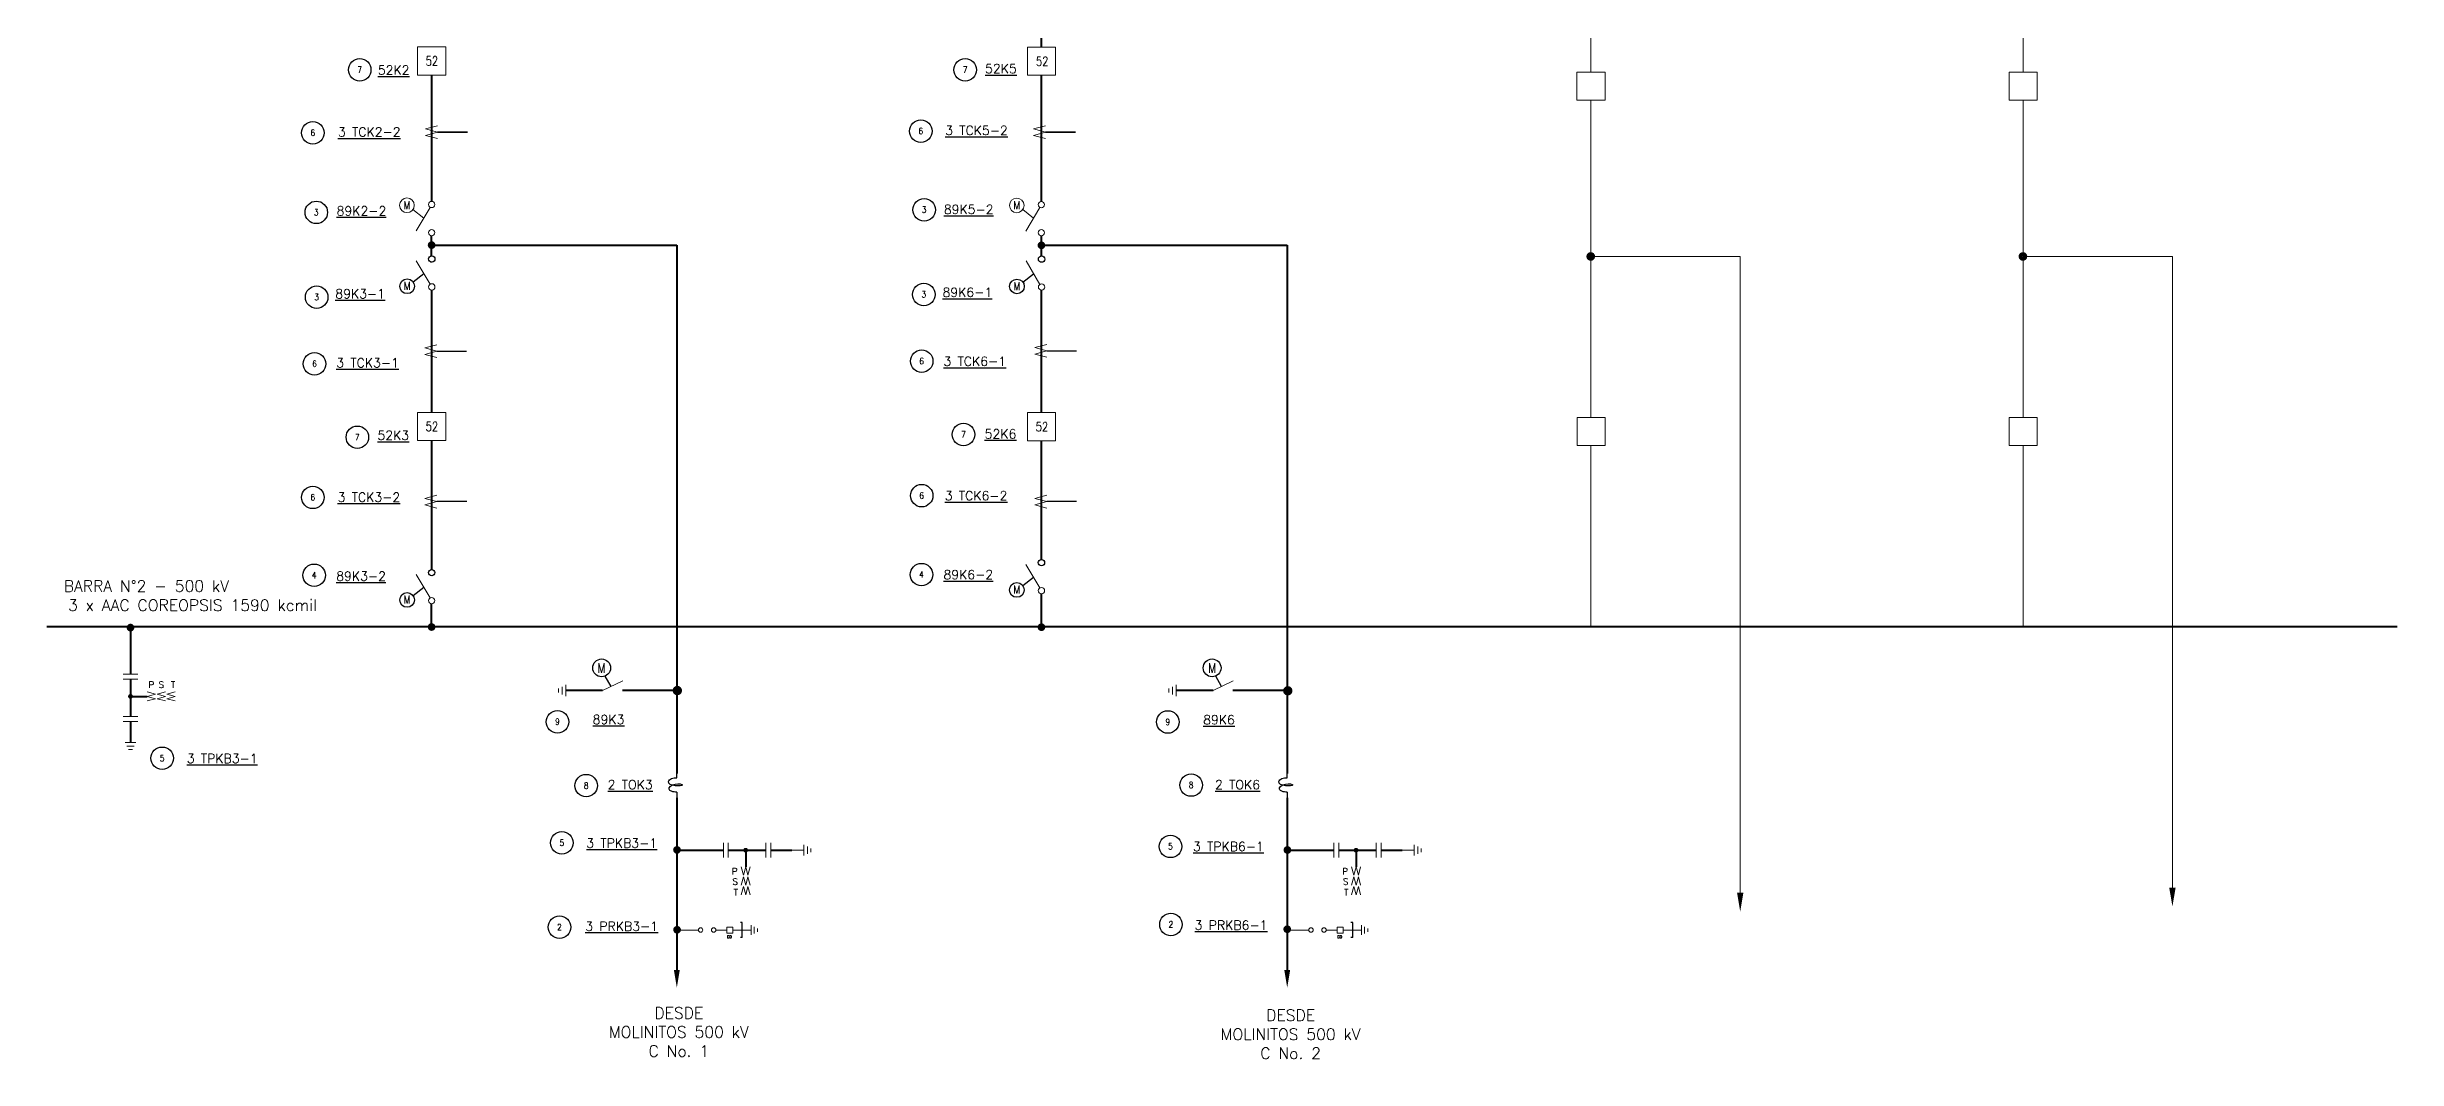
# Model space of a CAD drawing. Header units: millimetres. Extents: x 2767 to 3764, y 1686 to 2392.
# Drawn here: x 2768 to 3373, y 1686 to 1947 of the extents above; entities that cross this region are included whole.
import ezdxf
from ezdxf.enums import TextEntityAlignment as Align

# ---------------------------------------------------------------- set-up
doc = ezdxf.new("R2010")
doc.units = ezdxf.units.MM
for name, pattern in [('EJE ESC 25 000$2${ Gas Line }', [0]), ('HIDDEN', [0.375, 0.25, -0.125]), ('{ Gas Line }', [0])]:
    doc.linetypes.add(name, pattern=pattern)
for name, color, linetype in [('4', 7, 'Continuous'), ('E-TEXTO', 2, 'Continuous'), ('EL-SLIN-MAIN', 5, 'Continuous'), ('Símbolos', 1, 'Continuous'), ('TEXTOS', 3, 'Continuous')]:
    doc.layers.add(name, color=color, linetype=linetype)
doc.layers.add('BLANCO', color=7, linetype='Continuous', true_color=0xfcfcfc)
for name, color, linetype, lineweight in [('EL-SLDI-BLOC', 7, 'Continuous', 20), ('EL-SLDI-FUT', 8, 'HIDDEN', 13), ('EL-SLDI-MAIN', 5, 'Continuous', 40), ('EL-SLDI-SCON', 7, 'Continuous', 20), ('GN-ANNO-TEXT-H2.0', 12, 'Continuous', 25), ('GN-ANNO-TEXT-H2.5', 7, 'Continuous', 25)]:
    doc.layers.add(name, color=color, linetype=linetype, lineweight=lineweight)
doc.styles.add('ROMANS', font='ROMANS.shx', dxfattribs={"height": 3})
doc.styles.add('TRANSELEC', font='romans.shx', dxfattribs={"width": 0.85})

# ---------------------------------------------------------------- blocks, each defined once
blk = doc.blocks.new('DESCspaT2')
at = {"layer": 'EL-SLDI-BLOC'}
for p, q in [((1022503.9, 1048392), (1022510.7, 1048386.6)), ((1022505.9, 1048378.6), (1022514.7, 1048393.3))]:
    blk.add_line(p, q, dxfattribs=at)
for centre, radius in [((1022500.2, 1048394.6), 4.59), ((1022515.6, 1048377.5), 1.97)]:
    blk.add_circle(centre, radius, dxfattribs=at)
at = {"layer": 'EL-SLDI-BLOC', "color": 7}
blk.add_circle((1022515.6, 1048395.1), 1.97, dxfattribs=at)
at = {"layer": 'EL-SLDI-BLOC', "color": 7, "style": 'ROMANS', "width": 0.8}
blk.add_text('M', height=5.01, dxfattribs=at).set_placement((1022500.2, 1048394.7), align=Align.MIDDLE)
blk = doc.blocks.new('InterruptorUni')
blk.add_lwpolyline([(-7.7, -7.9), (7.3, -7.9), (7.3, 7.1), (-7.7, 7.1)], close=True)
blk = doc.blocks.new('DESCspaT')
at = {"layer": 'EL-SLDI-BLOC', "color": 7}
blk.add_line((1022836.1, 1048508.4), (1022844.8, 1048493.7), dxfattribs=at)
blk.add_circle((1022845.8, 1048492), 1.97, dxfattribs=at)
at = {"layer": 'Símbolos', "color": 7}
blk.add_line((1022834.1, 1048495.1), (1022840.8, 1048500.4), dxfattribs=at)
for centre, radius in [((1022845.8, 1048509.5), 1.97), ((1022830.4, 1048492.4), 4.59)]:
    blk.add_circle(centre, radius, dxfattribs=at)
at = {"layer": 'GN-ANNO-TEXT-H2.0', "color": 7, "style": 'ROMANS', "width": 0.8}
blk.add_text('M', height=5.01, dxfattribs=at).set_placement((1022830.4, 1048492.6), align=Align.MIDDLE)
blk = doc.blocks.new('T.P.')
at = {"layer": 'EL-SLDI-BLOC'}
for p, q in [((1022666.7, 1048513.7), (1022666.7, 1048522.9)), ((1022669.8, 1048513.7), (1022669.8, 1048522.9)), ((1022693.3, 1048513.7), (1022693.3, 1048522.9)), ((1022696.4, 1048513.7), (1022696.4, 1048522.9))]:
    blk.add_line(p, q, dxfattribs=at)
for points in [[(1022683.5, 1048546.3), (1022682.1, 1048541.1), (1022680.7, 1048546.3), (1022679.3, 1048541.1), (1022677.8, 1048546.3)], [(1022683.5, 1048540.2), (1022682.1, 1048535), (1022680.7, 1048540.2), (1022679.3, 1048535), (1022677.8, 1048540.2)], [(1022683.5, 1048528.7), (1022682.1, 1048534), (1022680.7, 1048528.7), (1022679.3, 1048534), (1022677.8, 1048528.7)]]:
    blk.add_lwpolyline(points, dxfattribs=at)
at = {"layer": 'EL-SLDI-MAIN'}
for p, q in [((1022680.7, 1048518.3), (1022680.7, 1048528.7)), ((1022637.6, 1048518.3), (1022666.7, 1048518.3)), ((1022669.8, 1048518.3), (1022693.3, 1048518.3)), ((1022696.4, 1048518.3), (1022709.6, 1048518.3))]:
    blk.add_line(p, q, dxfattribs=at)
at = {"layer": 'EL-SLDI-MAIN', "const_width": 1.5}
blk.add_lwpolyline([(1022679.9, 1048518.3, 1), (1022681.4, 1048518.3, 1)], format="xyb", close=True, dxfattribs=at)
blk = doc.blocks.new('gnd2')
at = {"layer": 'EL-SLDI-BLOC'}
for p, q in [((3.82, -2.64), (3.82, 0.75)), ((4.89, -2.09), (4.89, 0.2)), ((5.96, -1.54), (5.96, -0.35))]:
    blk.add_line(p, q, dxfattribs=at)
at = {"layer": 'EL-SLDI-BLOC', "color": 7}
blk.add_line((0.04, -0.94), (3.82, -0.94), dxfattribs=at)
blk = doc.blocks.new('PR')
at = {"layer": 'EL-SLDI-BLOC', "color": 5}
for p, q in [((1022638.3, 1048558.3), (1022657, 1048558.3)), ((1022672.3, 1048558.3), (1022681.9, 1048558.3)), ((1022687.1, 1048558.3), (1022703, 1048558.3))]:
    blk.add_line(p, q, dxfattribs=at)
at = {"layer": 'EL-SLDI-BLOC'}
for p, q in [((1022703, 1048554), (1022703, 1048562.5)), ((1022705.7, 1048555.4), (1022705.7, 1048561.2)), ((1022708.4, 1048556.8), (1022708.4, 1048559.8))]:
    blk.add_line(p, q, dxfattribs=at)
at = {"layer": 'EL-SLDI-BLOC', "color": 7}
blk.add_lwpolyline([(1022687.1, 1048555.7), (1022681.9, 1048555.7), (1022681.9, 1048560.9), (1022687.1, 1048560.9)], close=True, dxfattribs=at)
for centre in [(1022659, 1048558.3), (1022670.4, 1048558.3)]:
    blk.add_circle(centre, 1.95, dxfattribs=at)
at = {"layer": 'EL-SLIN-MAIN'}
for p, q in [((1022695.3, 1048564.8), (1022693.6, 1048564.8)), ((1022695.3, 1048551.8), (1022693.6, 1048551.8)), ((1022695.3, 1048558.3), (1022695.3, 1048564.8)), ((1022695.3, 1048551.8), (1022695.3, 1048558.3))]:
    blk.add_line(p, q, dxfattribs=at)
at = {"insert": (1022682, 1048553.7), "char_height": 2.5, "attachment_point": 1, "style": 'TRANSELEC'}
blk.add_mtext_dynamic_manual_height_columns('{\\C12;CD}', width=6.244, gutter_width=12.5, heights=[0], dxfattribs=at)
blk = doc.blocks.new('TRAMPA_ONDA')
at = {"layer": 'BLANCO', "color": 0}
for p, q in [((1023625.31, 1045756.03), (1023625.31, 1045757.42)), ((1023625.31, 1045751.62), (1023625.31, 1045749.82))]:
    blk.add_line(p, q, dxfattribs=at)
blk.add_spline([(1023625.31, 1045751.62), (1023623.6, 1045751.87), (1023622.89, 1045752.49), (1023624.81, 1045754.11), (1023627.08, 1045753.86), (1023624.82, 1045753.55), (1023622.68, 1045754.88), (1023623.61, 1045755.81), (1023625.31, 1045756.03)], degree=3, dxfattribs=at)
blk = doc.blocks.new('Item')
at = {"layer": '4', "color": 7}
blk.add_circle((11182.12, 1180.36), 3.52, dxfattribs=at)
at = {"color": 7, "style": 'TRANSELEC', "width": 0.85}
blk.add_attdef('NUM', text='', height=1.97, dxfattribs=at).set_placement((11182.11, 1180.39), align=Align.MIDDLE)
blk = doc.blocks.new('descPaT')
at = {"layer": 'EL-SLDI-BLOC'}
for p, q in [((1023149.5, 1046737.3), (1023159.9, 1046742.4)), ((1023126.7, 1046736.3), (1023126.7, 1046738.4)), ((1023128.6, 1046735.3), (1023128.6, 1046739.3)), ((1023130.5, 1046734.4), (1023130.5, 1046740.3))]:
    blk.add_line(p, q, dxfattribs=at)
at = {"layer": 'EL-SLDI-BLOC', "color": 7, "lineweight": 25}
blk.add_line((1023153.9, 1046739.4), (1023150.9, 1046744.8), dxfattribs=at)
blk.add_circle((1023149, 1046749), 4.59, dxfattribs=at)
at = {"layer": 'EL-SLDI-MAIN'}
for p, q in [((1023149.5, 1046737.3), (1023130.5, 1046737.3)), ((1023188, 1046737.3), (1023159.7, 1046737.3))]:
    blk.add_line(p, q, dxfattribs=at)
at = {"layer": 'EL-SLDI-BLOC', "color": 7, "style": 'ROMANS', "width": 0.8}
blk.add_text('M', height=5.01, dxfattribs=at).set_placement((1023149, 1046749), align=Align.MIDDLE)

msp = doc.modelspace()

# ---------------------------------------------------------------- linework, layer by layer
for p, q in [((2867.24, 1939.45), (2867.24, 1924.75)), ((2868.75, 1924.75), (2876.44, 1924.75)), ((2876.44, 1924.75), (2868.75, 1924.75)), ((3025.31, 1924.77), (3033, 1924.77)), ((3033, 1924.77), (3025.31, 1924.77)), ((2868.53, 1868.35), (2876.21, 1868.35)), ((3025.59, 1868.44), (3033.27, 1868.44)), ((2876.26, 1829.61), (2868.58, 1829.61)), ((3033.28, 1829.61), (3025.59, 1829.61))]:
    msp.add_line(p, q)
at = {"layer": 'EL-SLDI-BLOC'}
for points in [[(2868.75, 1926.41), (2865.65, 1925.58), (2868.75, 1924.75), (2865.65, 1923.92), (2868.75, 1923.09)], [(3025.31, 1926.43), (3022.21, 1925.6), (3025.31, 1924.77), (3022.21, 1923.94), (3025.31, 1923.11)], [(2868.53, 1870.01), (2865.43, 1869.18), (2868.53, 1868.35), (2865.43, 1867.52), (2868.53, 1866.69)], [(3025.59, 1870.11), (3022.49, 1869.28), (3025.59, 1868.44), (3022.49, 1867.61), (3025.59, 1866.78)], [(2868.58, 1831.27), (2865.48, 1830.44), (2868.58, 1829.61), (2865.48, 1828.77), (2868.58, 1827.94)], [(3025.59, 1831.27), (3022.49, 1830.44), (3025.59, 1829.61), (3022.49, 1828.78), (3025.59, 1827.95)]]:
    msp.add_lwpolyline(points, dxfattribs=at)
at = {"layer": 'EL-SLDI-FUT', "linetype": 'EJE ESC 25 000$2${ Gas Line }', "ltscale": 0.2}
for p, q in [((3165.74, 1940.25), (3165.74, 2025)), ((3277.02, 1940.25), (3277.02, 2025)), ((3165.74, 1933.01), (3165.74, 1851.28)), ((3277.02, 1933.01), (3277.02, 1851.28)), ((3165.68, 1892.75), (3204.17, 1892.75)), ((3204.17, 1726.49), (3204.17, 1892.75)), ((3276.96, 1892.75), (3315.46, 1892.75)), ((3315.46, 1727.78), (3315.46, 1892.75)), ((3165.74, 1844.04), (3165.74, 1797.35)), ((3277.02, 1844.04), (3277.02, 1797.28))]:
    msp.add_line(p, q, dxfattribs=at)
for points in [[(3162.12, 1933.01), (3169.36, 1933.01), (3169.36, 1940.25), (3162.12, 1940.25)], [(3273.4, 1933.01), (3280.64, 1933.01), (3280.64, 1940.25), (3273.4, 1940.25)], [(3162.15, 1851.28), (3169.39, 1851.28), (3169.39, 1844.04), (3162.15, 1844.04)], [(3273.43, 1851.28), (3280.67, 1851.28), (3280.67, 1844.04), (3273.43, 1844.04)]]:
    msp.add_lwpolyline(points, close=True, dxfattribs=at)
at = {"layer": 'EL-SLDI-FUT', "linetype": 'Continuous', "const_width": 0.987}
for points in [[(3165.06, 1892.75, -1), (3166.29, 1892.75, -1)], [(3276.35, 1892.75, -1), (3277.58, 1892.75, -1)]]:
    msp.add_lwpolyline(points, format="xyb", close=True, dxfattribs=at)
at = {"layer": 'EL-SLDI-FUT', "linetype": 'Continuous'}
for points in [[(3315.46, 1725.33, 0, 1.65, 0), (3315.46, 1730.22, 1.65, 1.65, 0)], [(3204.17, 1724.04, 0, 1.65, 0), (3204.17, 1728.94, 1.65, 1.65, 0)]]:
    msp.add_lwpolyline(points, format="xyseb", dxfattribs=at)
at = {"layer": 'EL-SLDI-MAIN'}
for p, q in [((3024.26, 1946.65), (3024.26, 1976.97)), ((2867.24, 1906.92), (2867.24, 1939.45)), ((3024.26, 1906.88), (3024.26, 1939.41)), ((2867.2, 1892.91), (2867.2, 1898.09)), ((2867.2, 1895.66), (2930.33, 1895.66)), ((2930.34, 1895.67), (2930.34, 1759.59)), ((3024.23, 1892.87), (3024.23, 1898.05)), ((3024.38, 1895.68), (3087.51, 1895.68)), ((3087.52, 1895.68), (3087.52, 1759.59)), ((2867.2, 1891.21), (2867.2, 1891.3)), ((3024.23, 1891.17), (3024.23, 1891.25)), ((2867.24, 1852.58), (2867.24, 1884.09)), ((3024.26, 1852.54), (3024.26, 1884.04)), ((2867.23, 1812.13), (2867.24, 1845.34)), ((3024.26, 1814.7), (3024.26, 1845.3)), ((2867.2, 1797.32), (2867.2, 1803.3)), ((3024.23, 1797.27), (3024.23, 1805.87)), ((3132.27, 1797.32), (2768.16, 1797.32)), ((2930.34, 1753.33), (2930.34, 1709)), ((3087.52, 1753.33), (3087.52, 1709))]:
    msp.add_line(p, q, dxfattribs=at)
at = {"layer": 'EL-SLDI-MAIN', "color": 252, "linetype": '{ Gas Line }', "true_color": 0x939598}
msp.add_line((3373.29, 1797.32), (3132.27, 1797.32), dxfattribs=at)
at = {"layer": 'EL-SLDI-MAIN'}
for points, const_width in [([(2867.2, 1896.16, 1), (2867.2, 1895.17, 1)], 0.987), ([(3024.23, 1896.11, 1), (3024.23, 1895.13, 1)], 0.987), ([(2789.66, 1797.66, 1), (2789.66, 1796.67, 1)], 0.987), ([(2867.2, 1797.81, 1), (2867.2, 1796.82, 1)], 0.987), ([(3024.23, 1797.77, 1), (3024.23, 1796.78, 1)], 0.987), ([(2930.47, 1781.55, 1), (2930.47, 1780.35, 1)], 1.2), ([(3087.67, 1781.49, 1), (3087.67, 1780.29, 1)], 1.2), ([(2930.38, 1740.4, 1), (2930.38, 1739.42, 1)], 0.987), ([(3087.56, 1740.39, 1), (3087.56, 1739.4, 1)], 0.987), ([(2930.41, 1719.83, 1), (2930.41, 1718.84, 1)], 0.987), ([(3087.52, 1719.98, 1), (3087.52, 1718.99, 1)], 0.987)]:
    msp.add_lwpolyline(points, format="xyb", close=True, dxfattribs=dict(at, const_width=const_width))
for points in [[(2930.34, 1704.46, 0, 1.53, 0), (2930.34, 1709, 1.53, 1.53, 0)], [(3087.52, 1704.46, 0, 1.53, 0), (3087.52, 1709, 1.53, 1.53, 0)]]:
    msp.add_lwpolyline(points, format="xyseb", dxfattribs=at)
at = {"layer": 'EL-SLDI-SCON'}
msp.add_line((2868.58, 1829.61), (2876.26, 1829.61), dxfattribs=at)

# ---------------------------------------------------------------- block references
at = {"yscale": 0.8228804228232761, "zscale": 0.8228804228232761}
for p, xscale, rotation in [((2790.44, 1770.69), 0.8228804228232761, 270), ((2959.93, 1739.05), -0.8228804228232761, 180), ((3117.1, 1739.05), -0.8228804228232761, 180)]:
    msp.add_blockref('gnd2', p, dxfattribs=dict(at, xscale=xscale, rotation=rotation))
at = {"layer": '4'}
ref = msp.add_blockref('Item', (-6352.86, 969.5), dxfattribs=dict(at, xscale=0.8228804228232761, yscale=0.8228804228232761, zscale=0.8228804228232761))
ref.add_attrib('NUM', '7', dxfattribs={"layer": '0', "height": 1.62, "style": 'TRANSELEC', "width": 0.85}).set_placement((2848.68, 1940.82), align=Align.MIDDLE)
ref = msp.add_blockref('Item', (-6196.94, 969.5), dxfattribs=dict(at, xscale=0.8228804228232761, yscale=0.8228804228232761, zscale=0.8228804228232761))
ref.add_attrib('NUM', '7', dxfattribs={"layer": '0', "height": 1.62, "style": 'TRANSELEC', "width": 0.85}).set_placement((3004.6, 1940.82), align=Align.MIDDLE)
ref = msp.add_blockref('Item', (-6364.94, 953.28), dxfattribs=dict(at, xscale=0.8228804228232761, yscale=0.8228804228232761, zscale=0.8228804228232761))
ref.add_attrib('NUM', '6', dxfattribs={"layer": '0', "height": 1.62, "style": 'TRANSELEC', "width": 0.85}).set_placement((2836.6, 1924.6), align=Align.MIDDLE)
ref = msp.add_blockref('Item', (-6208.38, 953.72), dxfattribs=dict(at, xscale=0.8228804228232761, yscale=0.8228804228232761, zscale=0.8228804228232761))
ref.add_attrib('NUM', '6', dxfattribs={"layer": '0', "height": 1.62, "style": 'TRANSELEC', "width": 0.85}).set_placement((2993.16, 1925.04), align=Align.MIDDLE)
ref = msp.add_blockref('Item', (-6364.04, 932.81), dxfattribs=dict(at, xscale=0.8228804228232761, yscale=0.8228804228232761, zscale=0.8228804228232761))
ref.add_attrib('NUM', '3', dxfattribs={"layer": '0', "height": 1.62, "style": 'TRANSELEC', "width": 0.85}).set_placement((2837.5, 1904.13), align=Align.MIDDLE)
ref = msp.add_blockref('Item', (-6207.53, 933.46), dxfattribs=dict(at, xscale=0.8228804228232761, yscale=0.8228804228232761, zscale=0.8228804228232761))
ref.add_attrib('NUM', '3', dxfattribs={"layer": '0', "height": 1.62, "style": 'TRANSELEC', "width": 0.85}).set_placement((2994.01, 1904.78), align=Align.MIDDLE)
ref = msp.add_blockref('Item', (-6363.95, 910.95), dxfattribs=dict(at, xscale=0.8228804228232761, yscale=0.8228804228232761, zscale=0.8228804228232761))
ref.add_attrib('NUM', '3', dxfattribs={"layer": '0', "height": 1.62, "style": 'TRANSELEC', "width": 0.85}).set_placement((2837.59, 1882.27), align=Align.MIDDLE)
ref = msp.add_blockref('Item', (-6207.61, 911.66), dxfattribs=dict(at, xscale=0.8228804228232761, yscale=0.8228804228232761, zscale=0.8228804228232761))
ref.add_attrib('NUM', '3', dxfattribs={"layer": '0', "height": 1.62, "style": 'TRANSELEC', "width": 0.85}).set_placement((2993.93, 1882.98), align=Align.MIDDLE)
ref = msp.add_blockref('Item', (-6364.5, 893.81), dxfattribs=dict(at, xscale=0.8228804228232761, yscale=0.8228804228232761, zscale=0.8228804228232761))
ref.add_attrib('NUM', '6', dxfattribs={"layer": '0', "height": 1.62, "style": 'TRANSELEC', "width": 0.85}).set_placement((2837.04, 1865.13), align=Align.MIDDLE)
ref = msp.add_blockref('Item', (-6208.15, 894.47), dxfattribs=dict(at, xscale=0.8228804228232761, yscale=0.8228804228232761, zscale=0.8228804228232761))
ref.add_attrib('NUM', '6', dxfattribs={"layer": '0', "height": 1.62, "style": 'TRANSELEC', "width": 0.85}).set_placement((2993.39, 1865.79), align=Align.MIDDLE)
ref = msp.add_blockref('Item', (-6353.47, 874.89), dxfattribs=dict(at, xscale=0.8228804228232761, yscale=0.8228804228232761, zscale=0.8228804228232761))
ref.add_attrib('NUM', '7', dxfattribs={"layer": '0', "height": 1.62, "style": 'TRANSELEC', "width": 0.85}).set_placement((2848.07, 1846.21), align=Align.MIDDLE)
ref = msp.add_blockref('Item', (-6197.37, 875.61), dxfattribs=dict(at, xscale=0.8228804228232761, yscale=0.8228804228232761, zscale=0.8228804228232761))
ref.add_attrib('NUM', '7', dxfattribs={"layer": '0', "height": 1.62, "style": 'TRANSELEC', "width": 0.85}).set_placement((3004.17, 1846.93), align=Align.MIDDLE)
ref = msp.add_blockref('Item', (-6364.94, 859.41), dxfattribs=dict(at, xscale=0.8228804228232761, yscale=0.8228804228232761, zscale=0.8228804228232761))
ref.add_attrib('NUM', '6', dxfattribs={"layer": '0', "height": 1.62, "style": 'TRANSELEC', "width": 0.85}).set_placement((2836.6, 1830.73), align=Align.MIDDLE)
ref = msp.add_blockref('Item', (-6208.15, 859.85), dxfattribs=dict(at, xscale=0.8228804228232761, yscale=0.8228804228232761, zscale=0.8228804228232761))
ref.add_attrib('NUM', '6', dxfattribs={"layer": '0', "height": 1.62, "style": 'TRANSELEC', "width": 0.85}).set_placement((2993.39, 1831.18), align=Align.MIDDLE)
ref = msp.add_blockref('Item', (-6364.58, 839.34), dxfattribs=dict(at, xscale=0.8228804228232761, yscale=0.8228804228232761, zscale=0.8228804228232761))
ref.add_attrib('NUM', '4', dxfattribs={"layer": '0', "height": 1.62, "style": 'TRANSELEC', "width": 0.85}).set_placement((2836.96, 1810.66), align=Align.MIDDLE)
ref = msp.add_blockref('Item', (-6208.21, 839.51), dxfattribs=dict(at, xscale=0.8228804228232761, yscale=0.8228804228232761, zscale=0.8228804228232761))
ref.add_attrib('NUM', '4', dxfattribs={"layer": '0', "height": 1.62, "style": 'TRANSELEC', "width": 0.85}).set_placement((2993.33, 1810.84), align=Align.MIDDLE)
ref = msp.add_blockref('Item', (-6301.95, 801.62), dxfattribs=dict(at, xscale=0.8228804228232761, yscale=0.8228804228232761, zscale=0.8228804228232761))
ref.add_attrib('NUM', '9', dxfattribs={"layer": '0', "height": 1.62, "style": 'TRANSELEC', "width": 0.85}).set_placement((2899.59, 1772.94), align=Align.MIDDLE)
ref = msp.add_blockref('Item', (-6144.76, 801.56), dxfattribs=dict(at, xscale=0.8228804228232761, yscale=0.8228804228232761, zscale=0.8228804228232761))
ref.add_attrib('NUM', '9', dxfattribs={"layer": '0', "height": 1.62, "style": 'TRANSELEC', "width": 0.85}).set_placement((3056.78, 1772.88), align=Align.MIDDLE)
ref = msp.add_blockref('Item', (-6403.74, 792.22), dxfattribs=dict(at, xscale=0.8228804228232761, yscale=0.8228804228232761, zscale=0.8228804228232761))
ref.add_attrib('NUM', '5', dxfattribs={"layer": '0', "height": 1.62, "style": 'TRANSELEC', "width": 0.85}).set_placement((2797.8, 1763.54), align=Align.MIDDLE)
ref = msp.add_blockref('Item', (-6294.53, 785.17), dxfattribs=dict(at, xscale=0.8228804228232761, yscale=0.8228804228232761, zscale=0.8228804228232761))
ref.add_attrib('NUM', '8', dxfattribs={"layer": '0', "height": 1.62, "style": 'TRANSELEC', "width": 0.85}).set_placement((2907.01, 1756.49), align=Align.MIDDLE)
ref = msp.add_blockref('Item', (-6138.78, 785.32), dxfattribs=dict(at, xscale=0.8228804228232761, yscale=0.8228804228232761, zscale=0.8228804228232761))
ref.add_attrib('NUM', '8', dxfattribs={"layer": '0', "height": 1.62, "style": 'TRANSELEC', "width": 0.85}).set_placement((3062.76, 1756.64), align=Align.MIDDLE)
ref = msp.add_blockref('Item', (-6300.8, 770.42), dxfattribs=dict(at, xscale=0.8228804228232761, yscale=0.8228804228232761, zscale=0.8228804228232761))
ref.add_attrib('NUM', '5', dxfattribs={"layer": '0', "height": 1.62, "style": 'TRANSELEC', "width": 0.85}).set_placement((2900.74, 1741.75), align=Align.MIDDLE)
ref = msp.add_blockref('Item', (-6144.09, 769.52), dxfattribs=dict(at, xscale=0.8228804228232761, yscale=0.8228804228232761, zscale=0.8228804228232761))
ref.add_attrib('NUM', '5', dxfattribs={"layer": '0', "height": 1.62, "style": 'TRANSELEC', "width": 0.85}).set_placement((3057.45, 1740.85), align=Align.MIDDLE)
ref = msp.add_blockref('Item', (-6301.42, 748.7), dxfattribs=dict(at, xscale=0.8228804228232761, yscale=0.8228804228232761, zscale=0.8228804228232761))
ref.add_attrib('NUM', '2', dxfattribs={"layer": '0', "height": 1.62, "style": 'TRANSELEC', "width": 0.85}).set_placement((2900.12, 1720.02), align=Align.MIDDLE)
ref = msp.add_blockref('Item', (-6143.97, 749.39), dxfattribs=dict(at, xscale=0.8228804228232761, yscale=0.8228804228232761, zscale=0.8228804228232761))
ref.add_attrib('NUM', '2', dxfattribs={"layer": '0', "height": 1.62, "style": 'TRANSELEC', "width": 0.85}).set_placement((3057.57, 1720.72), align=Align.MIDDLE)
at = {"layer": 'E-TEXTO', "xscale": 0.4114402114116381, "yscale": 0.4114402114116381, "zscale": 0.4114402114116381}
for p in [(-417972.65, -429506.86), (-417815.63, -429506.91)]:
    msp.add_blockref('DESCspaT', p, dxfattribs=at)
at = {"layer": 'EL-SLDI-BLOC'}
for name, p, xscale, yscale, zscale in [('InterruptorUni', (2867.32, 1943.28), 0.4826233685513696, 0.4826233685513696, 0.4826233685513696), ('InterruptorUni', (3024.34, 1943.23), 0.4826233685513696, 0.4826233685513696, 0.4826233685513696), ('DESCspaT2', (-417836.84, -429445.77), 0.4114402114116381, 0.4114402114116381, 0.4114402114116381), ('DESCspaT2', (-417679.81, -429445.81), 0.4114402114116381, 0.4114402114116381, 0.4114402114116381), ('InterruptorUni', (2867.32, 1849.17), 0.4826233685513696, 0.4826233685513696, 0.4826233685513696), ('InterruptorUni', (3024.34, 1849.12), 0.4826233685513696, 0.4826233685513696, 0.4826233685513696), ('DESCspaT', (-417972.66, -429587.65), 0.4114402114116381, 0.4114402114116381, 0.4114402114116381), ('DESCspaT', (-417815.66, -429585.08), 0.4114402114116381, 0.4114402114116381, 0.4114402114116381), ('PR', (-299736.46, -308618.98), 0.2959666146196406, 0.2959666146196406, 0.2959666146196406), ('PR', (-299579.29, -308618.98), 0.2959666146196406, 0.2959666146196406, 0.2959666146196406)]:
    msp.add_blockref(name, p, dxfattribs=dict(at, xscale=xscale, yscale=yscale, zscale=zscale))
at = {"layer": 'EL-SLDI-BLOC', "color": 1, "xscale": 0.5, "yscale": 0.5, "zscale": 0.5}
for p in [(-508663.52, -521587.71), (-508506.32, -521587.71)]:
    msp.add_blockref('descPaT', p, dxfattribs=at)
at = {"layer": 'EL-SLDI-BLOC', "xscale": -0.4114402114116381, "yscale": 0.4114402114116381, "zscale": 0.4114402114116381, "rotation": 180}
for p in [(-417823.88, 433142.42), (-417666.7, 433142.42)]:
    msp.add_blockref('T.P.', p, dxfattribs=at)
at = {"layer": 'EL-SLDI-SCON', "xscale": 0.8228804228232761, "yscale": 0.8228804228232761, "zscale": 0.8228804228232761}
for p in [(-839390.89, -858773.72), (-839233.71, -858773.72)]:
    msp.add_blockref('TRAMPA_ONDA', p, dxfattribs=at)
at = {"layer": 'TEXTOS', "xscale": 0.4114402114116381, "yscale": 0.4114402114116381, "zscale": 0.4114402114116381, "rotation": 270}
msp.add_blockref('T.P.', (-428612.93, 422551.39), dxfattribs=at)

# ---------------------------------------------------------------- texts
at = {"layer": 'GN-ANNO-TEXT-H2.0', "style": 'ROMANS', "width": 0.8}
for p in [(2867.28, 1941.94), (3024.43, 1941.84), (2867.28, 1847.79), (3024.36, 1847.73)]:
    msp.add_text('52', height=2.351, dxfattribs=at).set_placement(p, align=Align.CENTER)
at = {"layer": 'GN-ANNO-TEXT-H2.0', "style": 'ROMANS'}
for s, p in [('P', (2795.04, 1781.62)), ('S', (2797.61, 1781.62)), ('T', (2800.61, 1781.62))]:
    msp.add_text(s, height=1.65, dxfattribs=at).set_placement(p, align=Align.CENTER)
for s, p in [('P', (2944.52, 1735.23)), ('S', (2944.68, 1732.58)), ('P', (3101.7, 1735.23)), ('S', (3101.86, 1732.58)), ('T', (2944.99, 1729.83)), ('T', (3102.17, 1729.83))]:
    msp.add_text(s, height=1.65, dxfattribs=at).set_placement(p, align=Align.TOP_LEFT)
for s, insert, char_height, width, attachment_point in [('{\\L52K2 }', (2857.43, 1941.92), 2.351, 46.2373, 2), ('{\\L52K5 }', (3013.79, 1942.3), 2.351, 46.2373, 2), ('{\\L3 TCK2-2}\\P ', (2851.15, 1925.99), 2.3511, 53.8226, 2), ('{\\L3 TCK5-2}\\P ', (3007.5, 1926.38), 2.3511, 53.8226, 2), ('\\pxqc;{\\L89K2-2}', (2820.42, 1905.66), 2.3511, 57.4361, 1), ('\\pxqc;{\\L89K5-2}', (2976.78, 1906.05), 2.3511, 57.4361, 1), ('{\\L89K3-1 }', (2848.8, 1884.31), 2.3511, 46.2373, 2), ('{\\L89K6-1 }', (3005.15, 1884.69), 2.3511, 46.2373, 2), ('{\\L3 TCK3-1}', (2850.71, 1866.53), 2.3511, 53.8226, 2), ('{\\L3 TCK6-1}', (3007.06, 1866.92), 2.3511, 53.8226, 2), ('{\\L52K3 }', (2857.34, 1847.85), 2.351, 46.2373, 2), ('{\\L52K6 }', (3013.69, 1848.23), 2.351, 46.2373, 2), ('{\\L3 TCK3-2}\\P ', (2851.05, 1831.92), 2.3511, 53.8226, 2), ('{\\L3 TCK6-2}\\P ', (3007.4, 1832.3), 2.3511, 53.8226, 2), ('\\pxqc;{\\L89K3-2}', (2820.32, 1811.59), 2.3511, 57.4361, 1), ('\\pxqc;{\\L89K6-2}', (2976.68, 1811.97), 2.3511, 57.4361, 1), ('\\pxqc;{\\L89K3}', (2877.85, 1774.67), 2.3513, 69.8061, 1), ('\\pxqc;{\\L89K6}', (3035.05, 1774.61), 2.3513, 69.8061, 1), ('{\\L3 TPKB3-1}', (2813.27, 1764.63), 2.3511, 46.2373, 2), ('{\\L2 TOK3 \\P} ', (2918.33, 1757.89), 2.351, 61.3391, 2), ('{\\L2 TOK6 \\P} ', (3074.73, 1757.89), 2.351, 61.3391, 2), ('{\\L3 TPKB3-1}', (2916.16, 1742.84), 2.3511, 46.2373, 2), ('{\\L3 TPKB6-1}', (3072.38, 1741.97), 2.3511, 46.2373, 2), ('{\\L3 PRKB3-1}', (2916.14, 1721.43), 2.3511, 46.2373, 2), ('{\\L3 PRKB6-1}', (3073.06, 1721.71), 2.3511, 46.2373, 2)]:
    msp.add_mtext(s, dxfattribs=dict(at, insert=insert, char_height=char_height, width=width, attachment_point=attachment_point))
at = {"layer": 'GN-ANNO-TEXT-H2.5', "style": 'ROMANS'}
for s, p in [('BARRA N°2 - 500 kV ', (2794.76, 1807.86)), ('3 x AAC COREOPSIS 1590 kcmil', (2805.64, 1802.94))]:
    msp.add_text(s, height=2.9388, dxfattribs=at).set_placement(p, align=Align.MIDDLE_CENTER)
at = {"layer": 'GN-ANNO-TEXT-H2.5', "char_height": 2.9388, "width": 56.1335, "attachment_point": 2, "style": 'ROMANS'}
for s, insert in [('DESDE\\PMOLINITOS 500 kV \\PC No. 1', (2930.87, 1699.38)), ('DESDE\\PMOLINITOS 500 kV \\PC No. 2', (3088.4, 1698.8))]:
    msp.add_mtext(s, dxfattribs=dict(at, insert=insert))

doc.saveas('drawing.dxf')
